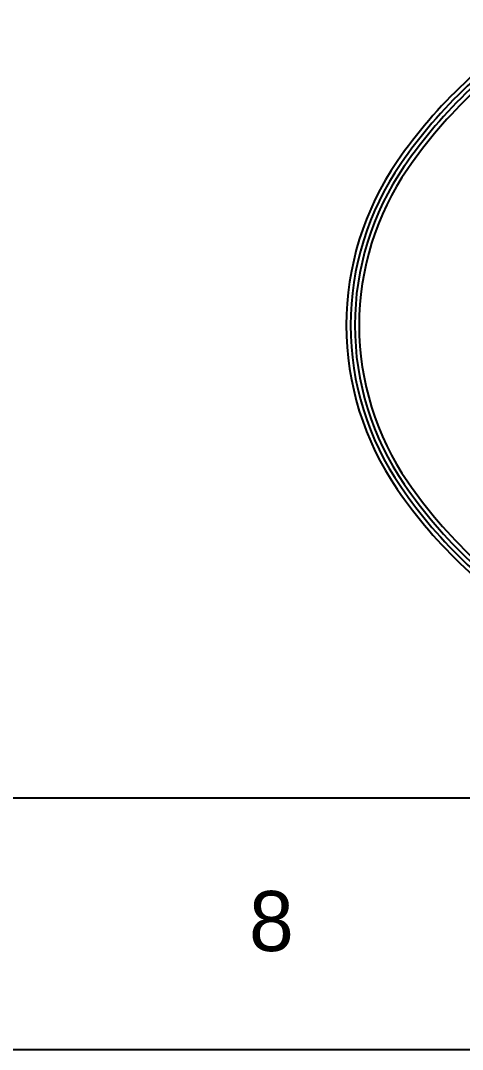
# Model space of a CAD drawing. Extents: x 0 to 841, y 0 to 594.
# Drawn here: x 388.61 to 403.33, y 15 to 49.3 of the extents above; entities that cross this region are included whole.
import ezdxf

# ---------------------------------------------------------------- set-up
doc = ezdxf.new("R2010")
doc.units = 0
doc.layers.add('BORDER', color=7, linetype='Continuous')
doc.layers.add('Default', color=7, linetype='Continuous')

msp = doc.modelspace()

# ---------------------------------------------------------------- linework, layer by layer
at = {"layer": 'BORDER'}
for p, q in [((23.385, 23.385), (817.615, 23.385)), ((15, 15), (826, 15))]:
    msp.add_line(p, q, dxfattribs=at)
at = {"layer": 'Default'}
for centre, radius, start, end in [((414.504, 35.441), 16.189, 121.1037, 145.5285), ((414.504, 35.441), 16.047, 121.1037, 145.5285), ((414.504, 35.441), 15.905, 121.1037, 145.5285), ((414.504, 35.441), 15.762, 121.1037, 145.5285), ((409.111, 39.144), 9.648, 145.5285, 180), ((409.111, 39.144), 9.506, 145.5285, 180), ((409.111, 39.144), 9.363, 145.5285, 180), ((409.111, 39.144), 9.221, 145.5285, 180), ((409.111, 39.144), 9.648, 180, 214.4715), ((409.111, 39.144), 9.506, 180, 214.4715), ((409.111, 39.144), 9.363, 180, 214.4715), ((409.111, 39.144), 9.221, 180, 214.4715), ((414.504, 42.846), 16.189, 214.4715, 238.8963), ((414.504, 42.846), 16.047, 214.4715, 238.8963), ((414.504, 42.846), 15.905, 214.4715, 238.8963), ((414.504, 42.846), 15.762, 214.4715, 238.8963)]:
    msp.add_arc(centre, radius, start, end, dxfattribs=at)

# ---------------------------------------------------------------- texts
at = {"layer": 'BORDER'}
msp.add_text('6                                         7                                        8                                         9', height=2.001389, dxfattribs=at).set_placement((333.016, 18.28))

doc.saveas('drawing.dxf')
